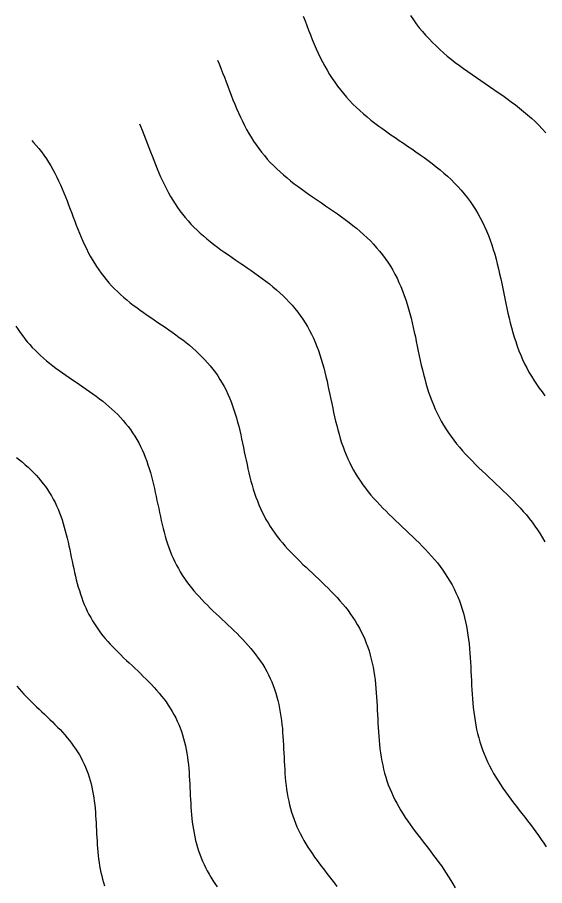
# Model space of a CAD drawing. Header units: millimetres. Extents: x -14.2 to 14.2, y -14.2 to 14.2.
# Drawn here: x 4.343 to 6.007, y 1.716 to 4.456 of the extents above; entities that cross this region are included whole.
import ezdxf

# ---------------------------------------------------------------- set-up
doc = ezdxf.new("R2010")
doc.units = ezdxf.units.MM
doc.layers.add('DOKU', color=8, linetype='Continuous')
doc.layers.add('KESIM', color=1, linetype='Continuous')

msp = doc.modelspace()

# ---------------------------------------------------------------- linework, layer by layer
at = {"layer": 'DOKU'}
for points in [[(5.2448, 4.4598), (5.2505, 4.4448), (5.2561, 4.43), (5.2618, 4.4152), (5.2676, 4.4005), (5.2735, 4.3859), (5.2795, 4.3715), (5.2857, 4.3572), (5.2921, 4.3432), (5.2988, 4.3293), (5.3057, 4.3156), (5.3128, 4.3022), (5.3202, 4.2891), (5.328, 4.2761), (5.336, 4.2635), (5.3444, 4.2511), (5.3531, 4.239), (5.3621, 4.2272), (5.3715, 4.2156), (5.3813, 4.2043), (5.3914, 4.1933), (5.4018, 4.1825), (5.4125, 4.172), (5.4236, 4.1617), (5.435, 4.1516), (5.4466, 4.1417), (5.4586, 4.132), (5.4708, 4.1225), (5.4832, 4.1131), (5.4958, 4.1039), (5.5086, 4.0948), (5.5215, 4.0857), (5.5346, 4.0767), (5.5477, 4.0678), (5.5609, 4.0588), (5.5741, 4.0498), (5.5873, 4.0408), (5.6005, 4.0318), (5.6136, 4.0226), (5.6265, 4.0134), (5.6393, 4.004), (5.652, 3.9944), (5.6644, 3.9847), (5.6766, 3.9748), (5.6885, 3.9647), (5.7002, 3.9544), (5.7115, 3.9438), (5.7225, 3.933), (5.7331, 3.9219), (5.7434, 3.9105), (5.7532, 3.8989), (5.7627, 3.887), (5.7717, 3.8748), (5.7804, 3.8623), (5.7886, 3.8496), (5.7964, 3.8366), (5.8038, 3.8233), (5.8107, 3.8097), (5.8173, 3.7959), (5.8235, 3.7818), (5.8293, 3.7675), (5.8347, 3.753), (5.8398, 3.7383), (5.8446, 3.7234), (5.8491, 3.7084), (5.8533, 3.6931), (5.8573, 3.6778), (5.861, 3.6624), (5.8646, 3.6469), (5.8681, 3.6313), (5.8714, 3.6157), (5.8747, 3.6), (5.8779, 3.5844), (5.8811, 3.5688), (5.8844, 3.5532), (5.8877, 3.5377), (5.8911, 3.5223), (5.8947, 3.507), (5.8984, 3.4918), (5.9023, 3.4767), (5.9064, 3.4618), (5.9108, 3.4471), (5.9155, 3.4325), (5.9204, 3.4181), (5.9257, 3.404), (5.9313, 3.39), (5.9373, 3.3763), (5.9436, 3.3627), (5.9503, 3.3494), (5.9574, 3.3363), (5.9649, 3.3234), (5.9727, 3.3107), (5.981, 3.2983), (5.9896, 3.286), (5.9985, 3.2739), (6.0079, 3.262)], [(5.5838, 4.4615), (5.5926, 4.4485), (5.6017, 4.4359), (5.6112, 4.4235), (5.621, 4.4114), (5.6312, 4.3996), (5.6418, 4.388), (5.6527, 4.3768), (5.6639, 4.3657), (5.6755, 4.355), (5.6874, 4.3444), (5.6996, 4.3341), (5.7121, 4.3239), (5.7249, 4.314), (5.7378, 4.3042), (5.751, 4.2945), (5.7644, 4.2849), (5.778, 4.2755), (5.7916, 4.2661), (5.8054, 4.2567), (5.8192, 4.2473), (5.833, 4.2379), (5.8468, 4.2285), (5.8606, 4.219), (5.8743, 4.2094), (5.8878, 4.1998), (5.9013, 4.1899), (5.9145, 4.1799), (5.9275, 4.1698), (5.9403, 4.1594), (5.9527, 4.1488), (5.9649, 4.138), (5.9768, 4.1269), (5.9883, 4.1156), (5.9994, 4.104), (6.0101, 4.0921)], [(4.9747, 4.321), (4.9794, 4.3095), (4.985, 4.2953), (4.9905, 4.2811), (4.9959, 4.2669), (5.0012, 4.2526), (5.0066, 4.2384), (5.012, 4.2242), (5.0174, 4.2101), (5.0229, 4.1961), (5.0286, 4.1822), (5.0343, 4.1685), (5.0402, 4.1549), (5.0464, 4.1414), (5.0527, 4.1282), (5.0592, 4.1152), (5.0661, 4.1024), (5.0731, 4.0899), (5.0805, 4.0775), (5.0882, 4.0655), (5.0962, 4.0537), (5.1045, 4.0421), (5.1131, 4.0308), (5.1221, 4.0198), (5.1313, 4.009), (5.141, 3.9985), (5.1509, 3.9883), (5.1611, 3.9782), (5.1717, 3.9684), (5.1826, 3.9588), (5.1937, 3.9494), (5.2051, 3.9401), (5.2167, 3.9311), (5.2285, 3.9221), (5.2405, 3.9133), (5.2527, 3.9046), (5.2651, 3.896), (5.2775, 3.8874), (5.2901, 3.8788), (5.3026, 3.8703), (5.3152, 3.8617), (5.3278, 3.8532), (5.3404, 3.8445), (5.3528, 3.8358), (5.3652, 3.827), (5.3774, 3.818), (5.3895, 3.8089), (5.4013, 3.7996), (5.413, 3.7902), (5.4243, 3.7806), (5.4354, 3.7707), (5.4462, 3.7606), (5.4567, 3.7503), (5.4668, 3.7397), (5.4766, 3.7289), (5.486, 3.7178), (5.4951, 3.7065), (5.5037, 3.6948), (5.5119, 3.6829), (5.5198, 3.6708), (5.5272, 3.6584), (5.5342, 3.6457), (5.5409, 3.6328), (5.5471, 3.6196), (5.553, 3.6062), (5.5585, 3.5925), (5.5637, 3.5787), (5.5686, 3.5647), (5.5731, 3.5505), (5.5774, 3.5361), (5.5814, 3.5216), (5.5852, 3.507), (5.5888, 3.4923), (5.5923, 3.4775), (5.5955, 3.4626), (5.5987, 3.4477), (5.6018, 3.4328), (5.6049, 3.4179), (5.608, 3.403), (5.6111, 3.3882), (5.6143, 3.3734), (5.6175, 3.3587), (5.6209, 3.3441), (5.6244, 3.3296), (5.6282, 3.3152), (5.6321, 3.301), (5.6363, 3.287), (5.6407, 3.2731), (5.6454, 3.2594), (5.6505, 3.2459), (5.6558, 3.2326), (5.6615, 3.2195), (5.6676, 3.2065), (5.674, 3.1938), (5.6807, 3.1813), (5.6878, 3.1691), (5.6953, 3.157), (5.7032, 3.1451), (5.7114, 3.1334), (5.7199, 3.1218), (5.7288, 3.1105), (5.738, 3.0993), (5.7476, 3.0883), (5.7573, 3.0774), (5.7674, 3.0666), (5.7777, 3.0559), (5.7882, 3.0453), (5.7989, 3.0348), (5.8097, 3.0244), (5.8207, 3.0139), (5.8317, 3.0035), (5.8428, 2.9931), (5.8539, 2.9827), (5.865, 2.9723), (5.876, 2.9618), (5.887, 2.9512), (5.8978, 2.9405), (5.9085, 2.9298), (5.919, 2.9189), (5.9292, 2.9079), (5.9392, 2.8968), (5.949, 2.8855), (5.9584, 2.874), (5.9675, 2.8623), (5.9762, 2.8505), (5.9846, 2.8385), (5.9925, 2.8263), (6.0001, 2.8138), (6.0072, 2.8012)], [(4.7283, 4.1204), (4.7315, 4.113), (4.7369, 4.0996), (4.7422, 4.0861), (4.7474, 4.0726), (4.7525, 4.0591), (4.7576, 4.0455), (4.7627, 4.032), (4.7679, 4.0185), (4.773, 4.0051), (4.7783, 3.9917), (4.7836, 3.9785), (4.7891, 3.9654), (4.7948, 3.9525), (4.8006, 3.9397), (4.8066, 3.9271), (4.8128, 3.9148), (4.8193, 3.9026), (4.826, 3.8907), (4.8331, 3.8789), (4.8404, 3.8675), (4.8479, 3.8562), (4.8558, 3.8452), (4.8641, 3.8345), (4.8726, 3.824), (4.8814, 3.8138), (4.8906, 3.8038), (4.9, 3.794), (4.9098, 3.7844), (4.9198, 3.7751), (4.9301, 3.766), (4.9407, 3.757), (4.9515, 3.7482), (4.9626, 3.7396), (4.9739, 3.7311), (4.9853, 3.7227), (4.9969, 3.7144), (5.0086, 3.7062), (5.0205, 3.698), (5.0324, 3.6899), (5.0444, 3.6818), (5.0564, 3.6737), (5.0683, 3.6655), (5.0803, 3.6573), (5.0921, 3.649), (5.1039, 3.6406), (5.1155, 3.632), (5.127, 3.6234), (5.1383, 3.6146), (5.1493, 3.6056), (5.1601, 3.5964), (5.1707, 3.587), (5.181, 3.5774), (5.1909, 3.5676), (5.2006, 3.5576), (5.2099, 3.5473), (5.2188, 3.5367), (5.2274, 3.5259), (5.2356, 3.5149), (5.2435, 3.5036), (5.2509, 3.492), (5.258, 3.4802), (5.2647, 3.4681), (5.271, 3.4558), (5.2769, 3.4433), (5.2825, 3.4305), (5.2878, 3.4176), (5.2927, 3.4044), (5.2974, 3.3911), (5.3017, 3.3775), (5.3058, 3.3639), (5.3096, 3.3501), (5.3132, 3.3362), (5.3166, 3.3222), (5.3199, 3.3081), (5.323, 3.294), (5.326, 3.2798), (5.329, 3.2656), (5.3319, 3.2514), (5.3348, 3.2373), (5.3378, 3.2231), (5.3408, 3.2091), (5.3439, 3.1951), (5.3471, 3.1812), (5.3505, 3.1674), (5.354, 3.1538), (5.3578, 3.1402), (5.3617, 3.1269), (5.366, 3.1137), (5.3705, 3.1006), (5.3753, 3.0878), (5.3804, 3.0751), (5.3858, 3.0626), (5.3915, 3.0504), (5.3976, 3.0383), (5.404, 3.0264), (5.4108, 3.0147), (5.4179, 3.0032), (5.4254, 2.9919), (5.4332, 2.9808), (5.4413, 2.9698), (5.4498, 2.959), (5.4586, 2.9484), (5.4676, 2.9379), (5.4769, 2.9275), (5.4865, 2.9172), (5.4963, 2.9071), (5.5063, 2.897), (5.5164, 2.887), (5.5268, 2.877), (5.5372, 2.8671), (5.5477, 2.8572), (5.5582, 2.8473), (5.5688, 2.8374), (5.5793, 2.8275), (5.5898, 2.8175), (5.6003, 2.8075), (5.6106, 2.7973), (5.6207, 2.7871), (5.6307, 2.7767), (5.6404, 2.7663), (5.65, 2.7557), (5.6592, 2.7449), (5.6682, 2.734), (5.6768, 2.7229), (5.6851, 2.7117), (5.6931, 2.7002), (5.7007, 2.6886), (5.7078, 2.6768), (5.7146, 2.6648), (5.721, 2.6526), (5.727, 2.6402), (5.7325, 2.6276), (5.7377, 2.6148), (5.7424, 2.6018), (5.7467, 2.5887), (5.7506, 2.5754), (5.7542, 2.5619), (5.7573, 2.5483), (5.7601, 2.5345), (5.7626, 2.5206), (5.7648, 2.5066), (5.7667, 2.4925), (5.7683, 2.4783), (5.7697, 2.464), (5.7709, 2.4496), (5.7719, 2.4352), (5.7728, 2.4207), (5.7735, 2.4062), (5.7742, 2.3918), (5.7749, 2.3773), (5.7756, 2.3629), (5.7763, 2.3484), (5.7771, 2.3341), (5.7779, 2.3198), (5.7789, 2.3056), (5.7801, 2.2914), (5.7815, 2.2774), (5.7831, 2.2634), (5.7849, 2.2496), (5.787, 2.2359), (5.7894, 2.2223), (5.7921, 2.2089), (5.7952, 2.1956), (5.7986, 2.1824), (5.8023, 2.1694), (5.8064, 2.1565), (5.8109, 2.1438), (5.8158, 2.1312), (5.821, 2.1187), (5.8266, 2.1063), (5.8326, 2.0941), (5.8389, 2.082), (5.8456, 2.07), (5.8526, 2.0581), (5.8599, 2.0464), (5.8675, 2.0347), (5.8753, 2.023), (5.8834, 2.0115), (5.8917, 2), (5.9002, 1.9885), (5.9088, 1.977), (5.9175, 1.9656), (5.9263, 1.9542), (5.9352, 1.9428), (5.9441, 1.9314), (5.953, 1.9199), (5.9618, 1.9084), (5.9705, 1.8968), (5.9791, 1.8852), (5.9875, 1.8735), (5.9957, 1.8617), (6.0037, 1.8499), (6.0115, 1.8379)], [(4.3885, 4.067), (4.3937, 4.0615), (4.4024, 4.0518), (4.4108, 4.0418), (4.4189, 4.0314), (4.4266, 4.0209), (4.4341, 4.01), (4.4412, 3.9989), (4.448, 3.9875), (4.4546, 3.9759), (4.4609, 3.9641), (4.467, 3.9521), (4.4728, 3.9399), (4.4785, 3.9275), (4.4839, 3.915), (4.4892, 3.9024), (4.4943, 3.8897), (4.4994, 3.8769), (4.5043, 3.8641), (4.5092, 3.8512), (4.5141, 3.8384), (4.5189, 3.8255), (4.5238, 3.8127), (4.5287, 3.8), (4.5336, 3.7874), (4.5387, 3.7748), (4.5439, 3.7624), (4.5493, 3.7501), (4.5548, 3.738), (4.5605, 3.7261), (4.5664, 3.7143), (4.5726, 3.7028), (4.5789, 3.6914), (4.5856, 3.6803), (4.5925, 3.6694), (4.5997, 3.6588), (4.6072, 3.6484), (4.615, 3.6382), (4.6231, 3.6282), (4.6315, 3.6185), (4.6402, 3.609), (4.6491, 3.5997), (4.6584, 3.5907), (4.6679, 3.5818), (4.6777, 3.5731), (4.6877, 3.5646), (4.698, 3.5563), (4.7085, 3.5481), (4.7192, 3.5401), (4.7301, 3.5321), (4.7411, 3.5242), (4.7522, 3.5164), (4.7634, 3.5087), (4.7747, 3.501), (4.7861, 3.4933), (4.7975, 3.4856), (4.8088, 3.4778), (4.8202, 3.47), (4.8314, 3.4621), (4.8426, 3.4542), (4.8536, 3.4461), (4.8645, 3.4379), (4.8752, 3.4295), (4.8857, 3.421), (4.8959, 3.4123), (4.906, 3.4034), (4.9157, 3.3943), (4.9252, 3.385), (4.9343, 3.3754), (4.9431, 3.3657), (4.9516, 3.3557), (4.9598, 3.3454), (4.9676, 3.3349), (4.975, 3.3242), (4.9821, 3.3132), (4.9888, 3.302), (4.9951, 3.2905), (5.0011, 3.2789), (5.0068, 3.267), (5.0121, 3.2549), (5.0171, 3.2426), (5.0217, 3.2301), (5.0261, 3.2174), (5.0302, 3.2046), (5.0341, 3.1917), (5.0377, 3.1786), (5.0412, 3.1654), (5.0444, 3.1521), (5.0475, 3.1387), (5.0505, 3.1253), (5.0533, 3.1119), (5.0562, 3.0984), (5.0589, 3.085), (5.0617, 3.0715), (5.0645, 3.0581), (5.0674, 3.0448), (5.0703, 3.0315), (5.0733, 3.0183), (5.0765, 3.0052), (5.0799, 2.9923), (5.0835, 2.9795), (5.0872, 2.9668), (5.0912, 2.9543), (5.0955, 2.9419), (5.1, 2.9297), (5.1049, 2.9177), (5.11, 2.9058), (5.1155, 2.8942), (5.1212, 2.8827), (5.1273, 2.8714), (5.1338, 2.8604), (5.1405, 2.8494), (5.1476, 2.8387), (5.155, 2.8281), (5.1627, 2.8177), (5.1708, 2.8075), (5.1791, 2.7974), (5.1877, 2.7874), (5.1965, 2.7776), (5.2056, 2.7679), (5.2149, 2.7582), (5.2244, 2.7487), (5.234, 2.7392), (5.2438, 2.7297), (5.2537, 2.7203), (5.2636, 2.7109), (5.2736, 2.7016), (5.2837, 2.6922), (5.2937, 2.6827), (5.3036, 2.6733), (5.3135, 2.6637), (5.3233, 2.6541), (5.3329, 2.6444), (5.3424, 2.6346), (5.3516, 2.6246), (5.3607, 2.6146), (5.3695, 2.6044), (5.378, 2.594), (5.3862, 2.5835), (5.394, 2.5728), (5.4016, 2.562), (5.4088, 2.5509), (5.4156, 2.5397), (5.422, 2.5283), (5.4281, 2.5168), (5.4338, 2.505), (5.439, 2.4931), (5.4439, 2.4809), (5.4484, 2.4686), (5.4525, 2.4562), (5.4562, 2.4435), (5.4595, 2.4307), (5.4626, 2.4178), (5.4652, 2.4048), (5.4676, 2.3916), (5.4696, 2.3783), (5.4714, 2.3649), (5.4729, 2.3514), (5.4743, 2.3378), (5.4754, 2.3242), (5.4764, 2.3105), (5.4772, 2.2968), (5.4779, 2.283), (5.4786, 2.2693), (5.4792, 2.2556), (5.4799, 2.2419), (5.4805, 2.2282), (5.4813, 2.2146), (5.4821, 2.201), (5.4831, 2.1875), (5.4842, 2.1741), (5.4855, 2.1608), (5.487, 2.1476), (5.4887, 2.1344), (5.4907, 2.1214), (5.493, 2.1086), (5.4956, 2.0958), (5.4985, 2.0832), (5.5017, 2.0707), (5.5052, 2.0583), (5.5091, 2.0461), (5.5134, 2.034), (5.518, 2.022), (5.523, 2.0102), (5.5283, 1.9985), (5.534, 1.9869), (5.54, 1.9754), (5.5463, 1.964), (5.5529, 1.9528), (5.5598, 1.9416), (5.567, 1.9305), (5.5745, 1.9195), (5.5822, 1.9085), (5.59, 1.8976), (5.5981, 1.8867), (5.6062, 1.8758), (5.6145, 1.865), (5.6229, 1.8542), (5.6313, 1.8433), (5.6398, 1.8325), (5.6482, 1.8216), (5.6565, 1.8107), (5.6648, 1.7997), (5.673, 1.7887), (5.6809, 1.7776), (5.6888, 1.7664), (5.6963, 1.7551), (5.7037, 1.7438), (5.7108, 1.7323), (5.7175, 1.7208), (5.724, 1.7091)], [(4.3382, 3.4817), (4.3447, 3.4714), (4.3515, 3.4614), (4.3586, 3.4515), (4.366, 3.4419), (4.3736, 3.4324), (4.3816, 3.4232), (4.3898, 3.4143), (4.3983, 3.4055), (4.407, 3.3969), (4.416, 3.3885), (4.4253, 3.3803), (4.4348, 3.3723), (4.4445, 3.3644), (4.4544, 3.3567), (4.4645, 3.349), (4.4748, 3.3415), (4.4852, 3.3341), (4.4958, 3.3267), (4.5064, 3.3194), (4.5171, 3.3121), (4.5278, 3.3048), (4.5386, 3.2975), (4.5493, 3.2901), (4.56, 3.2828), (4.5707, 3.2753), (4.5812, 3.2678), (4.5917, 3.2601), (4.602, 3.2524), (4.6121, 3.2444), (4.622, 3.2364), (4.6317, 3.2281), (4.6412, 3.2197), (4.6504, 3.2111), (4.6594, 3.2023), (4.668, 3.1933), (4.6764, 3.184), (4.6844, 3.1746), (4.6921, 3.1649), (4.6995, 3.155), (4.7065, 3.1448), (4.7132, 3.1344), (4.7196, 3.1238), (4.7256, 3.113), (4.7312, 3.1019), (4.7366, 3.0907), (4.7416, 3.0792), (4.7463, 3.0676), (4.7508, 3.0558), (4.7549, 3.0438), (4.7588, 3.0317), (4.7624, 3.0194), (4.7659, 3.007), (4.7691, 2.9946), (4.7722, 2.982), (4.7751, 2.9694), (4.7779, 2.9567), (4.7807, 2.944), (4.7833, 2.9312), (4.7859, 2.9185), (4.7886, 2.9058), (4.7912, 2.8931), (4.7939, 2.8805), (4.7967, 2.8679), (4.7996, 2.8554), (4.8026, 2.8431), (4.8058, 2.8308), (4.8091, 2.8187), (4.8127, 2.8067), (4.8165, 2.7948), (4.8205, 2.7831), (4.8248, 2.7716), (4.8294, 2.7602), (4.8343, 2.749), (4.8394, 2.738), (4.8449, 2.7272), (4.8507, 2.7165), (4.8567, 2.706), (4.8631, 2.6957), (4.8698, 2.6855), (4.8768, 2.6755), (4.8841, 2.6657), (4.8917, 2.656), (4.8996, 2.6464), (4.9077, 2.637), (4.9161, 2.6277), (4.9247, 2.6185), (4.9335, 2.6094), (4.9424, 2.6003), (4.9516, 2.5914), (4.9608, 2.5824), (4.9702, 2.5735), (4.9796, 2.5647), (4.9891, 2.5558), (4.9985, 2.5469), (5.008, 2.538), (5.0174, 2.529), (5.0268, 2.52), (5.036, 2.5109), (5.0451, 2.5017), (5.0541, 2.4924), (5.0629, 2.483), (5.0714, 2.4735), (5.0797, 2.4638), (5.0878, 2.454), (5.0955, 2.4441), (5.103, 2.434), (5.1101, 2.4237), (5.1169, 2.4133), (5.1234, 2.4027), (5.1295, 2.3919), (5.1352, 2.3809), (5.1405, 2.3698), (5.1455, 2.3585), (5.1501, 2.347), (5.1544, 2.3354), (5.1582, 2.3236), (5.1618, 2.3117), (5.1649, 2.2996), (5.1678, 2.2873), (5.1703, 2.275), (5.1725, 2.2625), (5.1745, 2.2499), (5.1762, 2.2372), (5.1776, 2.2245), (5.1789, 2.2116), (5.1799, 2.1987), (5.1808, 2.1858), (5.1816, 2.1728), (5.1823, 2.1598), (5.183, 2.1469), (5.1836, 2.1339), (5.1842, 2.1209), (5.1848, 2.108), (5.1855, 2.0951), (5.1863, 2.0822), (5.1872, 2.0695), (5.1882, 2.0568), (5.1894, 2.0442), (5.1909, 2.0317), (5.1925, 2.0193), (5.1944, 2.007), (5.1966, 1.9948), (5.199, 1.9827), (5.2017, 1.9708), (5.2048, 1.9589), (5.2082, 1.9473), (5.2119, 1.9357), (5.2159, 1.9242), (5.2203, 1.9129), (5.225, 1.9017), (5.23, 1.8906), (5.2353, 1.8797), (5.241, 1.8688), (5.247, 1.8581), (5.2533, 1.8474), (5.2598, 1.8368), (5.2666, 1.8263), (5.2737, 1.8159), (5.2809, 1.8055), (5.2884, 1.7952), (5.296, 1.7849), (5.3037, 1.7746), (5.3116, 1.7643), (5.3195, 1.7541), (5.3275, 1.7439), (5.3354, 1.7336), (5.3434, 1.7233), (5.3513, 1.713)], [(4.3395, 3.0668), (4.349, 3.0594), (4.3584, 3.0518), (4.3675, 3.044), (4.3765, 3.0361), (4.3852, 3.028), (4.3936, 3.0196), (4.4018, 3.0111), (4.4096, 3.0024), (4.4172, 2.9935), (4.4245, 2.9843), (4.4314, 2.975), (4.4381, 2.9654), (4.4444, 2.9556), (4.4504, 2.9456), (4.456, 2.9354), (4.4614, 2.925), (4.4664, 2.9144), (4.4711, 2.9036), (4.4756, 2.8926), (4.4798, 2.8815), (4.4837, 2.8702), (4.4874, 2.8588), (4.4908, 2.8472), (4.494, 2.8355), (4.4971, 2.8238), (4.5, 2.8119), (4.5027, 2.8), (4.5054, 2.788), (4.508, 2.776), (4.5105, 2.764), (4.5129, 2.752), (4.5154, 2.74), (4.5179, 2.7281), (4.5205, 2.7162), (4.5231, 2.7043), (4.5258, 2.6926), (4.5287, 2.6809), (4.5316, 2.6693), (4.5348, 2.6579), (4.5382, 2.6466), (4.5418, 2.6354), (4.5456, 2.6244), (4.5496, 2.6135), (4.5539, 2.6028), (4.5585, 2.5922), (4.5634, 2.5818), (4.5685, 2.5716), (4.574, 2.5615), (4.5797, 2.5516), (4.5857, 2.5419), (4.5921, 2.5323), (4.5987, 2.5229), (4.6055, 2.5136), (4.6127, 2.5045), (4.6201, 2.4955), (4.6278, 2.4866), (4.6357, 2.4778), (4.6438, 2.4691), (4.6521, 2.4605), (4.6605, 2.452), (4.6691, 2.4436), (4.6778, 2.4351), (4.6867, 2.4267), (4.6956, 2.4184), (4.7045, 2.41), (4.7134, 2.4016), (4.7224, 2.3932), (4.7312, 2.3847), (4.7401, 2.3762), (4.7488, 2.3677), (4.7574, 2.359), (4.7658, 2.3502), (4.7741, 2.3414), (4.7821, 2.3324), (4.79, 2.3233), (4.7975, 2.3141), (4.8049, 2.3047), (4.8119, 2.2952), (4.8186, 2.2855), (4.825, 2.2756), (4.8311, 2.2656), (4.8369, 2.2555), (4.8423, 2.2451), (4.8473, 2.2346), (4.852, 2.224), (4.8564, 2.2132), (4.8604, 2.2022), (4.864, 2.1911), (4.8673, 2.1798), (4.8703, 2.1684), (4.873, 2.1569), (4.8754, 2.1452), (4.8775, 2.1335), (4.8793, 2.1216), (4.8809, 2.1096), (4.8823, 2.0976), (4.8835, 2.0855), (4.8845, 2.0733), (4.8853, 2.0611), (4.8861, 2.0489), (4.8867, 2.0366), (4.8873, 2.0244), (4.8879, 2.0121), (4.8885, 1.9999), (4.8891, 1.9877), (4.8897, 1.9756), (4.8904, 1.9635), (4.8913, 1.9514), (4.8923, 1.9395), (4.8934, 1.9276), (4.8948, 1.9158), (4.8963, 1.9041), (4.8981, 1.8925), (4.9001, 1.881), (4.9024, 1.8696), (4.905, 1.8583), (4.9079, 1.8472), (4.9111, 1.8362), (4.9146, 1.8253), (4.9184, 1.8145), (4.9225, 1.8038), (4.9269, 1.7933), (4.9317, 1.7828), (4.9367, 1.7725), (4.9421, 1.7622), (4.9477, 1.7521), (4.9536, 1.742), (4.9598, 1.732), (4.9662, 1.7221), (4.9729, 1.7123)], [(4.3411, 2.3448), (4.3483, 2.3364), (4.3557, 2.3282), (4.3632, 2.32), (4.371, 2.3119), (4.3789, 2.3038), (4.3869, 2.2959), (4.3951, 2.2879), (4.4033, 2.28), (4.4116, 2.2721), (4.42, 2.2642), (4.4283, 2.2563), (4.4366, 2.2484), (4.4449, 2.2404), (4.4532, 2.2324), (4.4613, 2.2243), (4.4693, 2.2162), (4.4772, 2.2079), (4.4849, 2.1996), (4.4925, 2.1911), (4.4998, 2.1826), (4.5069, 2.1739), (4.5137, 2.165), (4.5203, 2.1561), (4.5266, 2.147), (4.5326, 2.1377), (4.5383, 2.1283), (4.5437, 2.1188), (4.5487, 2.109), (4.5535, 2.0992), (4.5579, 2.0892), (4.562, 2.079), (4.5658, 2.0687), (4.5692, 2.0583), (4.5723, 2.0477), (4.5752, 2.037), (4.5777, 2.0262), (4.58, 2.0152), (4.582, 2.0042), (4.5838, 1.9931), (4.5853, 1.9819), (4.5866, 1.9706), (4.5878, 1.9592), (4.5888, 1.9478), (4.5896, 1.9364), (4.5904, 1.9249), (4.5911, 1.9134), (4.5917, 1.9019), (4.5923, 1.8905), (4.5929, 1.879), (4.5935, 1.8675), (4.5941, 1.8561), (4.5949, 1.8448), (4.5957, 1.8335), (4.5967, 1.8223), (4.5978, 1.8111), (4.5991, 1.8001), (4.6006, 1.7891), (4.6023, 1.7782), (4.6043, 1.7674), (4.6065, 1.7567), (4.6089, 1.7462), (4.6116, 1.7357), (4.6146, 1.7253), (4.6179, 1.7151)]]:
    msp.add_lwpolyline(points, dxfattribs=at)
at = {"layer": 'KESIM'}
msp.add_circle((0, 0), 14.25, dxfattribs=at)

doc.saveas('drawing.dxf')
